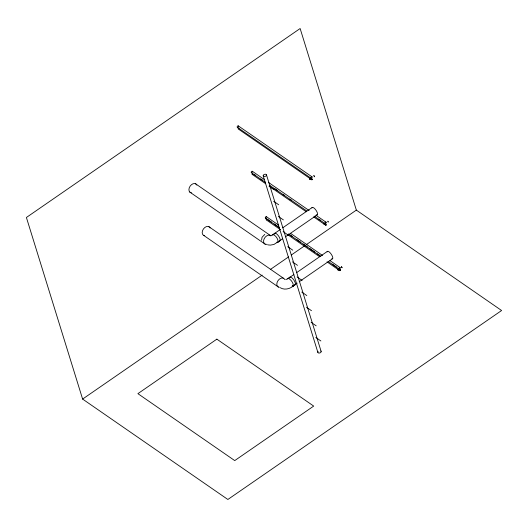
<?xml version="1.0" encoding="UTF-8"?>
<svg xmlns="http://www.w3.org/2000/svg" width="528" height="528" viewBox="0 0 528 528"><rect width="100%" height="100%" fill="white"/><g stroke="black" fill="none" stroke-linecap="round" stroke-linejoin="round"><path stroke-width="0.79" d="M293.126 285.232L292.769 285.839M272.369 235.066L274.514 233.317M287.516 278.923L289.687 277.154M292.908 285.754L293.106 285.377M238.92 128.548L238.069 128.733L238.762 127.921M271.346 235.514L272.983 234.505C275.854 235.521 277.972 238.781 278.177 241.771L273.913 244.464L270.442 245.111L267.828 244.88M274.732 233.336L280.078 229.647M282.751 227.799L312.14 207.511M273.365 234.676L274.52 233.884M279.952 240.583L282.625 238.742M285.298 236.894L317.361 214.764M82.612 399.076L227.865 499.481L501.6 310.517L356.347 210.111L300.135 28.519L26.4 217.483L82.612 399.076L262.165 275.128M270.296 269.511L288.592 256.885M291.298 255.011L304.847 245.659M306.207 244.721L356.347 210.111M293.898 274.514L289.892 277.279A4.501 1.551 55.4 0 1 293.938 280.17A4.501 1.551 55.4 0 1 294.855 284.698M296.571 272.666L327.301 251.453M285.707 279.688L289.694 277.728M295.211 284.506L297.218 283.127M299.224 281.741L332.62 258.687M277.741 242.306L279.761 240.946L277.741 242.306L276.883 242.161M292.961 286.255L295 284.882L292.961 286.255L292.083 286.117M252.641 174.306L252.021 174.134L252.661 173.395M264.805 234.386L262.04 237.296L261.584 240.286M266.416 219.846L266.125 219.173L266.904 218.995M340.402 269.749C337.966 271.979 343.094 269.656 339.049 268.811M325.822 225.298C327.683 224.882 325.222 223.588 325.822 225.298L313.665 216.896M311.824 179.817C313.711 179.606 311.401 177.949 311.824 179.817L238.187 128.911M288.704 278.474C291.179 279.972 293.271 282.764 293.396 285.721L293.179 286.13C289.628 289.054 284.196 290.281 280.137 287.674M238.392 125.948L312.028 176.854M237.316 127.268L310.959 178.167M252.397 171.31L264.554 179.711M268.613 182.516L309.144 210.533M315.902 215.206L326.033 222.209M254.113 174.359L255.466 175.289M260.865 179.025L262.218 179.962M275.055 188.833L277.754 190.7M283.16 194.436L284.513 195.373M289.918 199.109L291.271 200.039M318.965 219.186L320.318 220.123M251.42 172.702L265.61 182.51M269.663 185.315L306.821 210.995M314.252 216.13L325.057 223.601A0.851 0.594 -55.3 0 0 325.545 223.641M252.186 174.398L265.696 183.737M269.755 186.542L306.233 211.754M268.983 186.153L274.025 189.638M273.669 201.287L278.711 204.772M278.342 216.414L283.391 219.899M266.482 216.731L278.639 225.139M290.803 233.541L322.555 255.486M329.987 260.627L340.118 267.63M267.439 219.311L271.491 222.116M274.197 223.984L278.249 226.783M289.733 234.722L292.433 236.59M296.492 239.395L300.544 242.194M303.244 244.061L307.296 246.866M310.002 248.734L314.728 252.001M317.434 253.869L319.46 255.268M332.297 264.145L336.349 266.944M265.445 218.077L279.629 227.885M288.413 233.957L320.839 256.37M328.271 261.505L338.402 268.514M266.198 219.826L280.388 229.634M287.819 234.769L319.572 256.72M327.004 261.855L339.834 270.725M283.127 231.614L288.169 235.099M287.72 246.682L292.763 250.173M195.518 183.751L270.923 235.877A5.095 3.538 -55.3 0 0 264.112 238.9A5.095 3.538 -55.3 0 0 267.135 244.319M292.459 261.855L297.502 265.34M189.763 192.06L265.168 244.187M297.079 276.943L302.128 280.427M208.824 226.644L283.47 278.236M301.778 292.083L306.821 295.568M203.768 235.448L278.414 287.047M306.458 307.217L311.5 310.702M311.137 322.344L316.18 325.829M315.83 337.478L320.872 340.969M328.046 221.978C328.885 222.783 327.697 220.321 327.776 221.437M266.482 174.887A1.703 1.076 -17.2 0 1 264.271 176.504A1.703 1.076 -17.2 0 1 263.789 174.702A1.703 1.076 -17.2 0 1 266.482 174.887L321.136 351.437M263.215 175.844L317.863 352.387M326.225 222.585L326.146 222.328A0.851 0.594 -55.3 0 0 325.208 222.394A0.851 0.594 -55.3 0 0 324.951 223.496M191.453 192.812A5.095 3.538 -55.3 0 1 190.113 186.153A5.095 3.538 -55.3 0 1 196.819 185.071M204.692 235.686A5.095 3.538 -55.3 0 1 203.412 228.987A5.095 3.538 -55.3 0 1 210.104 227.977M265.914 218.156A0.851 0.594 -55.3 0 1 265.28 217.609A0.851 0.594 -55.3 0 1 266.013 216.652A0.851 0.594 -55.3 0 1 266.647 217.199M252.087 172.649A0.851 0.594 -55.3 0 1 251.222 172.319A0.851 0.594 -55.3 0 1 251.975 171.25A0.851 0.594 -55.3 0 1 252.569 171.95M237.778 127.367A0.851 0.594 -55.3 0 1 237.171 126.779A0.851 0.594 -55.3 0 1 237.937 125.849A0.851 0.594 -55.3 0 1 238.537 126.436M320.78 350.981A1.703 1.076 -17.2 0 1 320.661 352.493A1.703 1.076 -17.2 0 1 318.424 352.948A1.703 1.076 -17.2 0 1 318.146 351.516M284.75 279.576A5.095 3.538 -55.3 0 0 280.441 278.474A5.095 3.538 -55.3 0 0 276.87 283.549L276.863 284.698A5.095 3.538 -55.3 0 0 279.338 287.285M339.082 268.976A0.851 0.594 -55.3 0 1 339.299 267.755A0.851 0.594 -55.3 0 1 340.27 267.914M340.164 268.501A0.851 0.594 -55.3 0 1 339.728 268.976M339.55 269.056A0.851 0.594 -55.3 0 1 339.214 269.056M326.139 223.054A0.851 0.594 -55.3 0 1 326.027 223.245M310.814 177.679A0.851 0.594 -55.3 0 1 312.173 177.144M312.041 177.738A0.851 0.594 -55.3 0 1 311.764 178.081M311.593 178.193A0.851 0.594 -55.3 0 1 311.243 178.286M274.534 233.739A4.475 1.544 55.4 0 1 278.467 235.871A4.475 1.544 55.4 0 1 279.576 240.742M311.942 207.913A4.475 1.544 55.4 0 1 316.206 210.533A4.475 1.544 55.4 0 1 316.45 214.817M327.122 251.889A4.501 1.551 55.4 0 1 331.346 254.351A4.501 1.551 55.4 0 1 331.742 258.806M309.434 178.438L310.035 179.593L309.434 178.438M313.883 175.606L314.483 176.761L313.883 175.606M323.855 223.595L324.43 224.638L323.888 223.555M337.643 269.181L338.21 270.224L337.643 269.181M341.537 266.739L342.104 267.782L341.563 266.699M216.863 339.148L137.9 393.657L234.736 460.594L313.698 406.085L216.863 339.148"/></g></svg>
